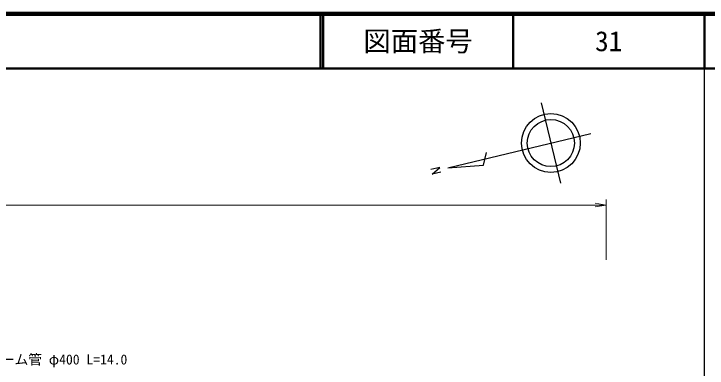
# Model space of a CAD drawing. Units: millimetres, scale not verified. Extents: x 40000 to 680000, y 20000 to 380000.
# Drawn here: x 452679 to 579500, y 315167 to 380000 of the extents above; entities that cross this region are included whole.
import ezdxf
from ezdxf.enums import TextEntityAlignment as Align

# ---------------------------------------------------------------- set-up
doc = ezdxf.new("R2010")
doc.units = ezdxf.units.MM
doc.header["$LTSCALE"] = 1000
for name, color, linetype, lineweight in [('M-BMK-SRVR', 3, 'Continuous', 25), ('M-STR-HTXT', 7, 'Continuous', 13), ('M-TTL', 2, 'Continuous', 140), ('M-TTL-BAND', 7, 'Continuous', 25), ('M-TTL-LINE', 7, 'Continuous', 50)]:
    doc.layers.add(name, color=color, linetype=linetype, lineweight=lineweight)
doc.layers.add('M-TTL-TXT', color=7, linetype='Continuous')
doc.styles.add('ＭＳ ゴシック', font='')
doc.styles.get('ＭＳ ゴシック').set_extended_font_data('MS Gothic')

# ---------------------------------------------------------------- blocks, each defined once
blk = doc.blocks.new('open_arrow')
at = {"color": 0, "linetype": 'Continuous', "lineweight": -2}
blk.add_lwpolyline([(7.5, 1.25), (0, 0), (7.5, -1.25)], dxfattribs=at)

msp = doc.modelspace()

# ---------------------------------------------------------------- linework, layer by layer
at = {"layer": 'M-BMK-SRVR'}
for p, q in [((549154, 363691), (552669, 349023)), ((532053, 351838), (558246, 358114)), ((538590, 352297), (539136, 354643)), ((530603, 351895), (528982, 351497)), ((529183, 350667), (530603, 351895)), ((532053, 351838), (538590, 352297)), ((530799, 351054), (529183, 350667))]:
    msp.add_line(p, q, dxfattribs=at)
for radius in [5387, 4309]:
    msp.add_circle((550912, 356357), radius, dxfattribs=at)
at = {"layer": 'M-STR-HTXT'}
for p, q in [((279461, 345000), (561000, 345000)), ((561000, 335000), (561000, 346000))]:
    msp.add_line(p, q, dxfattribs=at)
at = {"layer": 'M-TTL'}
msp.add_line((680000, 380000), (40000, 380000), dxfattribs=at)
at = {"layer": 'M-TTL-BAND'}
msp.add_line((579000, 20000), (579000, 370000), dxfattribs=at)
at = {"layer": 'M-TTL-LINE'}
for p, q in [((508747, 380000), (508747, 370000)), ((509247, 380000), (509247, 370000)), ((543997, 380000), (543997, 370000)), ((579000, 380000), (579000, 370000)), ((40000, 370000), (680000, 370000))]:
    msp.add_line(p, q, dxfattribs=at)

# ---------------------------------------------------------------- block references
at = {"layer": 'M-STR-HTXT', "xscale": 267, "yscale": 267, "rotation": 180}
msp.add_blockref('open_arrow', (561000, 345000), dxfattribs=at)

# ---------------------------------------------------------------- texts
at = {"layer": 'M-STR-HTXT', "style": 'ＭＳ ゴシック'}
msp.add_text('ヒューム管 φ400 L=14.0', height=1833, dxfattribs=at).set_placement((459375, 316750), align=Align.MIDDLE_CENTER)
at = {"layer": 'M-TTL-TXT', "style": 'ＭＳ ゴシック'}
for s, p in [('図面番号', (526622, 375000)), ('31', (561497, 375000))]:
    msp.add_text(s, height=3666, dxfattribs=at).set_placement(p, align=Align.MIDDLE_CENTER)

doc.saveas('drawing.dxf')
